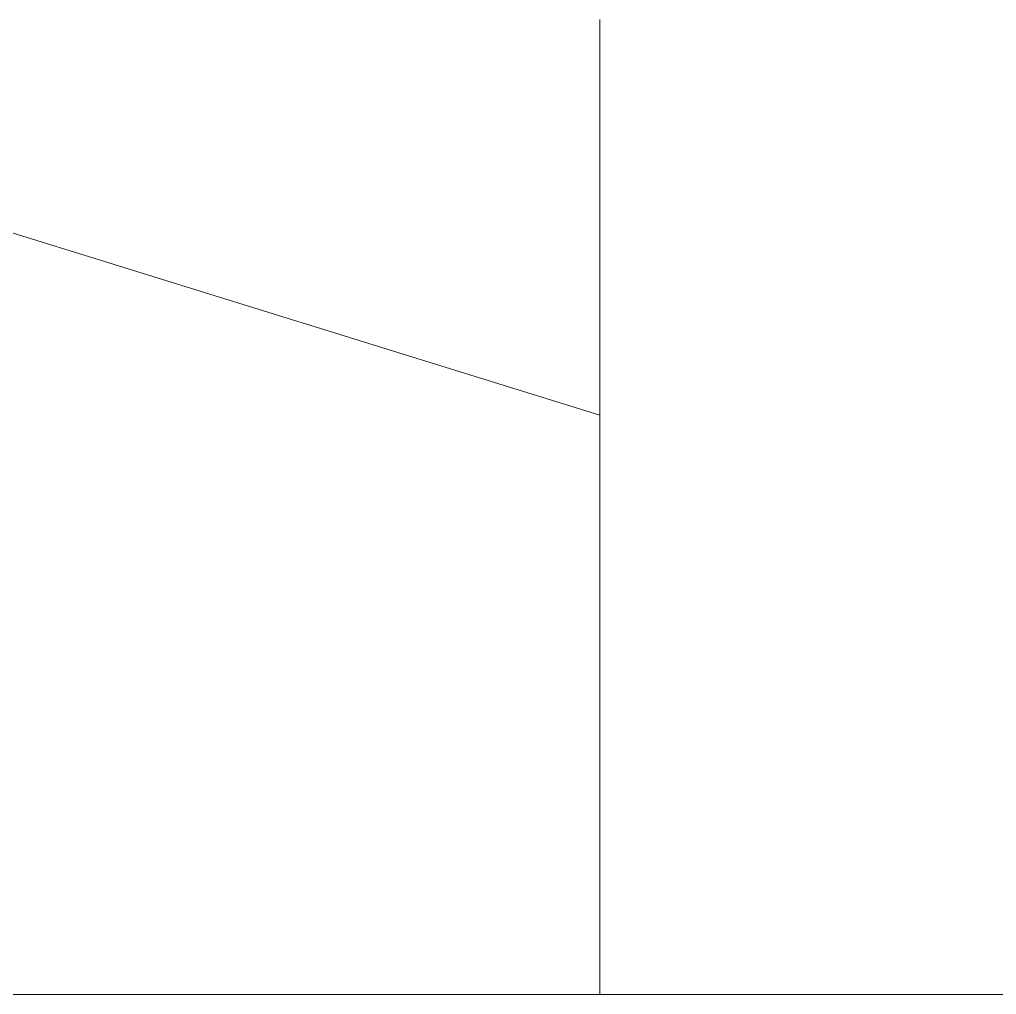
# Model space of a CAD drawing. Header units: millimetres. Extents: x -5300 to 98858, y -5196 to 93886.
# Drawn here: x 5552 to 9648, y 89800 to 93886 of the extents above; entities that cross this region are included whole.
import ezdxf

# ---------------------------------------------------------------- set-up
doc = ezdxf.new("R2010")
doc.units = ezdxf.units.MM
doc.layers.add('Генплан', color=7, linetype='Continuous', lineweight=9)
doc.layers.add('Стены', color=7, linetype='Continuous', lineweight=18, true_color=0x7f7f7f)

# ---------------------------------------------------------------- blocks, each defined once
blk = doc.blocks.new('СТН-02 - СТН-02-240951-Подвал')
at = {"layer": 'Стены', "color": 254, "true_color": 0xd4d4d4}
blk.add_line((-150, 89800), (12600, 89800), dxfattribs=at)
blk = doc.blocks.new('СТН-02 - СТН-02-240955-Подвал')
blk.add_blockref('СТН-02 - СТН-02-240951-Подвал', (0, 0))
blk = doc.blocks.new('Местность - Местность-379060-Подвал')
at = {"layer": 'Генплан', "color": 253, "true_color": 0xaaaaaa}
for p, q in [((2643.6, 93885.9), (7984.5, 92227.2)), ((7984.5, 92227.2), (2643.6, 93885.9)), ((7984.5, 93885.9), (7984.5, 92227.2)), ((7984.5, 92227.2), (7984.5, 89800)), ((-300, 89800), (7984.5, 89800)), ((7984.5, 89800), (-300, 89800)), ((-300, 89800), (15800, 89800)), ((15800, 89800), (-300, 89800)), ((7984.5, 89800), (15800, 89800))]:
    blk.add_line(p, q, dxfattribs=at)
blk = doc.blocks.new('Местность - Местность-379064-Подвал')
blk.add_blockref('Местность - Местность-379060-Подвал', (0, 0))

msp = doc.modelspace()

# ---------------------------------------------------------------- block references
at = {"layer": 'Генплан', "color": 253, "true_color": 0xaaaaaa}
msp.add_blockref('Местность - Местность-379064-Подвал', (0, 0), dxfattribs=at)
at = {"layer": 'Стены', "color": 254, "true_color": 0xd4d4d4}
msp.add_blockref('СТН-02 - СТН-02-240955-Подвал', (0, 0), dxfattribs=at)

doc.saveas('drawing.dxf')
